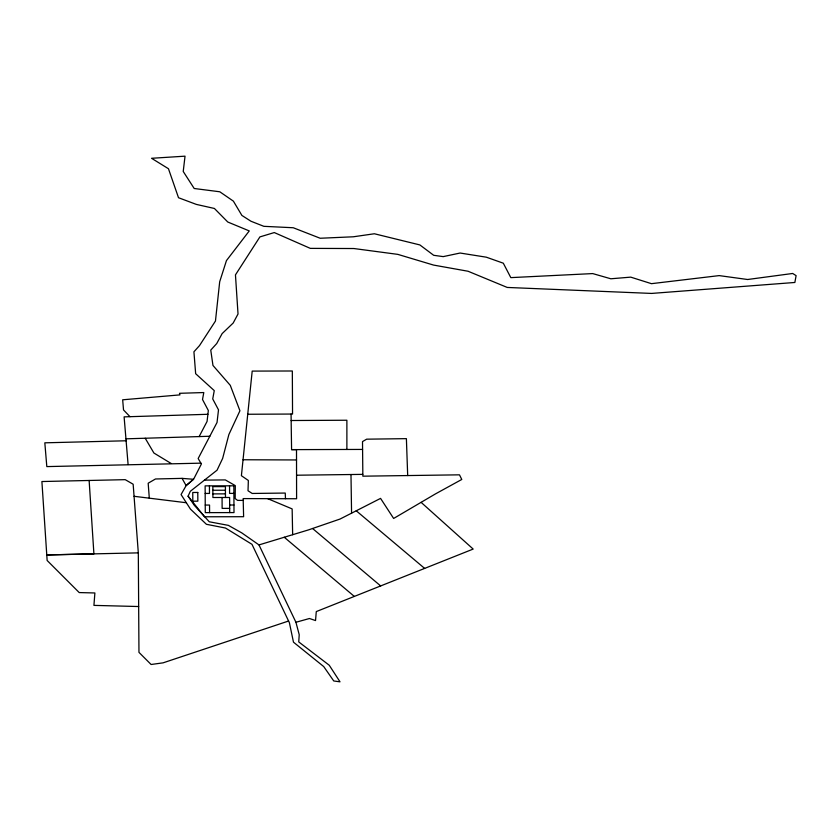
<?xml version="1.0" encoding="UTF-8"?>
<svg xmlns="http://www.w3.org/2000/svg" width="838" height="838" viewBox="0 0 838 838"><rect width="100%" height="100%" fill="white"/><g stroke="black" fill="none" stroke-linecap="round" stroke-linejoin="round"><path stroke-width="1.26" d="M346.88 449.472L346.88 420.236L291.153 420.519L291.079 414.045M129.984 416.675L123.521 409.929L122.673 399.799L179.94 394.887L179.5 393.305L203.791 392.551L202.513 399.517L208.348 410.526L207.07 421.43L199.14 436.588M188.1 496.159L190.32 491.288L217.063 470.181L222.646 458.417L228.868 434.555L239.93 410.767L230.282 385.344L212.967 365.452L210.757 350.106L216.728 343.538L222.122 333.618L233.194 323.018L238.023 313.988L235.457 274.874L259.895 236.913L274.288 232.566L310.311 248.373L353.877 248.53L397.82 254.375L433.571 265.08L468.065 271.25L507.241 287.444L651.587 293.426L794.864 282.469L796.1 275.639L792.696 273.471L747.601 279.504L719.182 275.608L651.451 283.673L630.731 277.137L610.839 278.782L592.707 273.586L510.813 277.629L503.303 263.195L486.344 257.193L460.114 253.034L443.208 256.617L433.707 255.307L419.859 244.926L374.377 233.76L353.311 236.787L320.179 238.254L293.258 227.747L263.855 226.323L250.981 221.253L241.889 215.429L233.393 201.151L219.786 191.776L194.196 188.498L183.229 171.476L185.03 156.172L151.563 158.288L168.459 168.731L178.515 197.726L196.322 204.399L214.402 208.463L227.779 222.018L249.263 230.921L226.449 260.597L219.692 281.746L215.46 321.027L199.517 345.591L193.924 351.803L195.652 373.706L214.266 390.623L212.726 398.951L218.509 409.855L217.032 422.478L198.156 458.533L201.382 464.001L193.662 479.127L186.13 485.611L181.06 494.556L190.467 509.137L206.41 524.295L225.506 528.045L251.987 544.333L289.393 622.718L293.478 642.17L323.73 666.577L333.754 680.969L340.019 681.828L329.25 665.246L298.747 641.929L299.218 634.712L295.929 622.267L258.984 544.92L241.7 532.842L228.365 525.363L209.291 521.791L194.311 505.324L188.1 496.159L204.535 516.784L243.617 516.711L243.167 498.589L296.6 498.746L296.505 449.608L291.582 449.629L291.153 420.519M288.586 621.021L163.075 662.848L151.102 664.492L138.961 652.352L138.312 552.87L133.158 484.228L125.208 479.661L41.9 481.536L47.138 560.475L79.212 592.571L94.883 592.969L93.929 605.382L138.668 606.534M258.984 544.92L308.489 529.899L340.06 519.036L380.567 498.39L393.64 518.46L435.456 493.907L461.78 479.462L459.475 474.832L362.854 476.183L362.508 441.595L366.656 439.175L406.388 438.651L407.687 475.555M295.929 622.267L309.473 618.507L315.538 620.56L316.282 611.583L473.177 549.068L421.126 502.371M207.908 414.286L124.108 416.863L128.099 464.556M125.941 438.829L209.825 436.252M126.109 440.778L44.823 442.82L46.813 466.598L200.89 463.163M182.056 478.372L186.13 485.611L193.494 479.273L182.056 478.372L155.48 478.98L148.179 483.212L149.3 498.17M138.312 552.87L46.75 554.934L93.908 553.876L89.132 480.478M296.558 475.219L362.76 474.371M204.462 480.122L225.296 479.912L235.3 485.621L235.185 498.558L237.552 500.38L243.209 500.401M247.744 414.255L292.546 414.045L292.326 370.993L252.196 371.098L241.396 475.701L248.352 480.478L248.017 490.754L252.186 493.456L285.245 493.058L285.475 498.715M291.582 449.629L362.561 449.43M212.862 490.261L225.432 490.23M205.174 493.446L209.479 493.435L209.437 485.862M233.896 493.393L229.591 493.404L229.549 485.82M212.883 493.886L225.453 493.865M205.237 505.063L209.542 505.052L209.584 512.626M229.654 505.01L233.959 505.01M229.675 508.373L222.133 508.383L222.07 497.5M243.041 459.758L296.526 459.957M134.059 496.295L186.34 502.737M267.689 498.662L292.148 508.907L292.651 534.707M171.12 463.466L153.909 453.023L145.215 438.243M356.244 510.792L424.646 568.405M312.574 528.495L380.651 585.93M284.26 537.252L354.327 596.426M350.986 474.528L351.572 513.17M229.696 512.594L229.612 497.489L212.904 497.51L212.842 486.627L225.412 486.606L225.474 497.489M233.854 485.81L205.132 485.862L205.279 512.636L234.001 512.584L233.854 485.81M197.789 492.461L192.761 492.472L192.813 501.176L197.841 501.176L197.789 492.461"/></g></svg>
